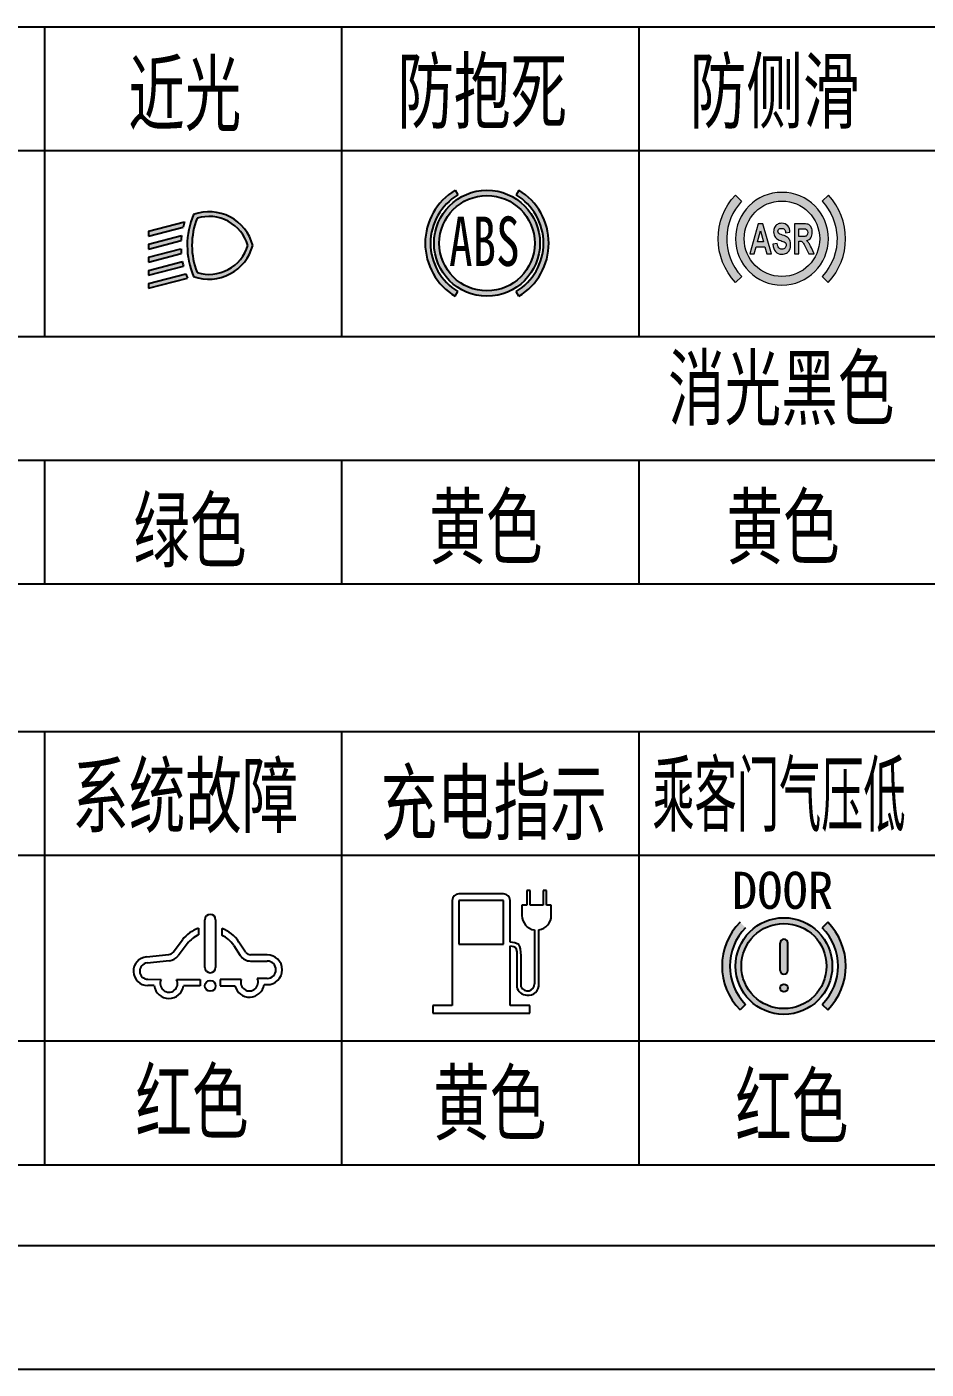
# Model space of a CAD drawing. Extents: x -188 to 653, y 38 to 632.
# Drawn here: x 188.2 to 260.8, y 38.5 to 146.9 of the extents above; entities that cross this region are included whole.
import ezdxf

# ---------------------------------------------------------------- set-up
doc = ezdxf.new("R2010")
doc.units = 0
doc.header["$LTSCALE"] = 5
for name, color, linetype in [('1轮廓实线层', 7, 'CONTINUOUS'), ('2细线层', 3, 'CONTINUOUS'), ('5剖面线层', 2, 'CONTINUOUS')]:
    doc.layers.add(name, color=color, linetype=linetype)
doc.layers.add('F3', color=2, linetype='CONTINUOUS', lineweight=5)
doc.styles.add('10', font='SIMHEI.TTF', dxfattribs={"width": 1.4})
doc.styles.add('STYLE1', font='SIMHEI.TTF', dxfattribs={"width": 0.67})
doc.styles.add('STYLE2', font='', dxfattribs={"width": 0.67, "height": 5})
doc.styles.get('STYLE2').set_extended_font_data('FangSong')

msp = doc.modelspace()

# ---------------------------------------------------------------- hatches: boundary and pattern name
at = {"layer": '1轮廓实线层', "ltscale": 10}
h = msp.add_hatch(color=1, dxfattribs=at)
h.paths.add_polyline_path([(249.315, 74.449), (249.315, 74.918, 0.4141168), (245.41, 71.011), (245.879, 71.011, -0.4141168)])
h.paths.add_polyline_path([(246.223, 74.105), (245.781, 74.547, 0.1989124), (244.317, 71.011), (244.942, 71.011, -0.1989124)])
h.paths.add_polyline_path([(252.754, 71.011), (253.223, 71.011, 0.4143103), (249.315, 74.918), (249.315, 74.449, -0.4143103)])
h.paths.add_polyline_path([(253.692, 71.011), (254.317, 71.011, 0.1989124), (252.852, 74.547), (252.41, 74.105, -0.1989124)])
h.paths.add_polyline_path([(252.41, 67.918), (252.852, 67.476, 0.1989124), (254.317, 71.011), (253.692, 71.011, -0.1989124)])
h.paths.add_polyline_path([(249.318, 67.574), (249.318, 67.105, 0.4141168), (253.223, 71.011), (252.754, 71.011, -0.4141168)])
h.paths.add_polyline_path([(249.629, 72.86, 0.4148826), (249.316, 73.172), (249.317, 71.011), (249.629, 71.011)], flags=17)
h.paths.add_polyline_path([(249.316, 73.172, 0.4135448), (249.004, 72.86), (249.004, 71.011), (249.317, 71.011)])
h.paths.add_polyline_path([(249.317, 71.011), (249.004, 71.011), (249.004, 70.658, 0.4144199), (249.317, 70.345)], flags=17)
h.paths.add_polyline_path([(249.629, 71.011), (249.317, 71.011), (249.317, 70.345, 0.4140073), (249.629, 70.658)])
h.paths.add_polyline_path([(249.317, 69.554, 0.4146647), (249.004, 69.242, 0.4148582), (249.317, 68.929)], flags=17)
h.paths.add_polyline_path([(249.317, 68.929, 0.4135692), (249.629, 69.242, 0.4137626), (249.317, 69.554)])
h.paths.add_polyline_path([(249.318, 67.105), (249.318, 67.574, -0.4143103), (245.879, 71.011), (245.41, 71.011, 0.4143103)])
h.paths.add_polyline_path([(245.781, 67.476), (246.223, 67.918, -0.1989124), (244.942, 71.011), (244.317, 71.011, 0.1989124)])
at = {"layer": '2细线层', "ltscale": 10}
h = msp.add_hatch(color=3, dxfattribs=at)
h.paths.add_polyline_path([(201.626, 131.719), (201.626, 130.45, -0.0419609), (201.913, 131.412, -0.4168391), (206.01, 129.22), (206.407, 129.22, 0.441007)])
h.paths.add_polyline_path([(201.116, 129.22), (201.498, 129.22, -0.0516979), (201.626, 130.45), (201.626, 131.719, 0.1009999)])
h.paths.add_polyline_path([(201.626, 126.721), (201.626, 127.99, -0.0516979), (201.498, 129.22), (201.116, 129.22, 0.1009999)])
h.paths.add_polyline_path([(201.916, 127.022, -0.0422159), (201.626, 127.99), (201.626, 126.721, 0.0002518), (201.628, 126.715, 0.4409989), (206.408, 129.217, 0.0001767), (206.407, 129.22), (206.011, 129.22, -0.4170967)])
h.paths.add_polyline_path([(197.993, 130.368), (197.993, 129.973), (200.779, 130.7, -0.0163276), (200.892, 131.124)])
h.paths.add_polyline_path([(197.993, 129.314), (197.993, 129.22), (199.147, 129.22), (200.62, 129.604, -0.0151152), (200.658, 130.009)])
h.paths.add_polyline_path([(197.993, 128.26), (197.993, 127.864), (200.637, 128.554, -0.0144717), (200.611, 128.943)])
h.paths.add_polyline_path([(197.993, 129.22), (197.993, 128.919), (199.147, 129.22)])
h.paths.add_polyline_path([(197.993, 127.206), (197.993, 126.81), (200.81, 127.545, -0.0142206), (200.727, 127.919)])
h.paths.add_polyline_path([(197.993, 126.151), (197.993, 125.756), (201.134, 126.576, -0.0143041), (200.994, 126.935)])
at = {"layer": '5剖面线层', "ltscale": 10}
h = msp.add_hatch(color=2, dxfattribs=at)
h.paths.add_polyline_path([(225.33, 133.248), (225.33, 133.675, 0.4142136), (221.051, 129.396), (221.479, 129.396, -0.4142136)])
h.paths.add_polyline_path([(220.339, 129.396), (220.766, 129.396, -0.2633274), (222.98, 133.309), (222.76, 133.675, 0.2633274)])
h.paths.add_polyline_path([(225.33, 133.675), (225.33, 133.248, -0.4142136), (229.182, 129.396), (229.609, 129.396, 0.4142136)])
h.paths.add_polyline_path([(229.894, 129.396), (230.322, 129.396, 0.2633274), (227.9, 133.675), (227.68, 133.309, -0.2633274)])
h.paths.add_polyline_path([(230.322, 129.396), (229.894, 129.396, -0.2633274), (227.68, 125.483), (227.9, 125.117, 0.2633274)])
h.paths.add_polyline_path([(229.609, 129.396), (229.182, 129.396, -0.4142136), (225.33, 125.544), (225.33, 125.117, 0.4142136)])
h.paths.add_polyline_path([(221.479, 129.396), (221.051, 129.396, 0.4142136), (225.33, 125.117), (225.33, 125.544, -0.4142136)])
h.paths.add_polyline_path([(220.766, 129.396), (220.339, 129.396, 0.2633274), (222.76, 125.117), (222.98, 125.483, -0.2633274)])
at = {"layer": 'F3'}
h = msp.add_hatch(color=256, dxfattribs=at)
edge = h.paths.add_edge_path(flags=0)
edge.add_spline(control_points=[(250.515, 129.936), (250.515, 129.936), (250.785, 129.936), (250.785, 129.936), (250.785, 129.936), (250.955, 129.936), (251.065, 129.946), (251.105, 129.966), (251.105, 129.966), (251.145, 129.986), (251.175, 130.026), (251.205, 130.076), (251.205, 130.076), (251.225, 130.116), (251.235, 130.176), (251.235, 130.256), (251.235, 130.256), (251.235, 130.336), (251.225, 130.396), (251.195, 130.446), (251.195, 130.446), (251.165, 130.496), (251.115, 130.536), (251.055, 130.546), (251.055, 130.546), (251.025, 130.546), (250.945, 130.556), (250.795, 130.556), (250.795, 130.556), (250.795, 130.556), (250.515, 130.556), (250.515, 130.556), (250.515, 130.556), (250.515, 130.556), (250.515, 129.936), (250.515, 129.936)], knot_values=[0, 0, 0, 0, 0.1111111, 0.1111111, 0.1111111, 0.1111111, 0.2222222, 0.2222222, 0.2222222, 0.2222222, 0.3333333, 0.3333333, 0.3333333, 0.3333333, 0.4444444, 0.4444444, 0.4444444, 0.4444444, 0.5555556, 0.5555556, 0.5555556, 0.5555556, 0.6666667, 0.6666667, 0.6666667, 0.6666667, 0.7777778, 0.7777778, 0.7777778, 0.7777778, 0.8888889, 0.8888889, 0.8888889, 0.8888889, 1, 1, 1, 1], degree=3, periodic=0)
edge = h.paths.add_edge_path(flags=0)
edge.add_spline(control_points=[(250.165, 128.546), (250.165, 128.546), (250.165, 130.966), (250.165, 130.966), (250.165, 130.966), (250.165, 130.966), (250.915, 130.966), (250.915, 130.966), (250.915, 130.966), (251.105, 130.966), (251.235, 130.936), (251.325, 130.896), (251.325, 130.896), (251.405, 130.856), (251.475, 130.776), (251.525, 130.666), (251.525, 130.666), (251.585, 130.556), (251.605, 130.426), (251.605, 130.286), (251.605, 130.286), (251.605, 130.106), (251.565, 129.956), (251.495, 129.836), (251.495, 129.836), (251.415, 129.716), (251.295, 129.646), (251.145, 129.616), (251.145, 129.616), (251.215, 129.546), (251.285, 129.486), (251.335, 129.406), (251.335, 129.406), (251.385, 129.336), (251.445, 129.206), (251.535, 129.016), (251.535, 129.016), (251.535, 129.016), (251.755, 128.546), (251.755, 128.546), (251.755, 128.546), (251.755, 128.546), (251.325, 128.546), (251.325, 128.546), (251.325, 128.546), (251.325, 128.546), (251.065, 129.066), (251.065, 129.066), (251.065, 129.066), (250.975, 129.256), (250.915, 129.376), (250.875, 129.426), (250.875, 129.426), (250.845, 129.476), (250.805, 129.506), (250.775, 129.526), (250.775, 129.526), (250.735, 129.546), (250.675, 129.556), (250.595, 129.556), (250.595, 129.556), (250.595, 129.556), (250.515, 129.556), (250.515, 129.556), (250.515, 129.556), (250.515, 129.556), (250.515, 128.546), (250.515, 128.546), (250.515, 128.546), (250.515, 128.546), (250.165, 128.546), (250.165, 128.546)], knot_values=[0, 0, 0, 0, 0.0555556, 0.0555556, 0.0555556, 0.0555556, 0.1111111, 0.1111111, 0.1111111, 0.1111111, 0.1666667, 0.1666667, 0.1666667, 0.1666667, 0.2222222, 0.2222222, 0.2222222, 0.2222222, 0.2777778, 0.2777778, 0.2777778, 0.2777778, 0.3333333, 0.3333333, 0.3333333, 0.3333333, 0.3888889, 0.3888889, 0.3888889, 0.3888889, 0.4444444, 0.4444444, 0.4444444, 0.4444444, 0.5, 0.5, 0.5, 0.5, 0.5555556, 0.5555556, 0.5555556, 0.5555556, 0.6111111, 0.6111111, 0.6111111, 0.6111111, 0.6666667, 0.6666667, 0.6666667, 0.6666667, 0.7222222, 0.7222222, 0.7222222, 0.7222222, 0.7777778, 0.7777778, 0.7777778, 0.7777778, 0.8333333, 0.8333333, 0.8333333, 0.8333333, 0.8888889, 0.8888889, 0.8888889, 0.8888889, 0.9444444, 0.9444444, 0.9444444, 0.9444444, 1, 1, 1, 1], degree=3, periodic=0)
edge = h.paths.add_edge_path(flags=0)
edge.add_spline(control_points=[(248.425, 129.326), (248.425, 129.326), (248.765, 129.376), (248.765, 129.376), (248.765, 129.376), (248.795, 129.216), (248.835, 129.106), (248.895, 129.026), (248.895, 129.026), (248.965, 128.956), (249.045, 128.916), (249.155, 128.916), (249.155, 128.916), (249.265, 128.916), (249.355, 128.946), (249.415, 129.016), (249.415, 129.016), (249.475, 129.076), (249.505, 129.156), (249.505, 129.246), (249.505, 129.246), (249.505, 129.306), (249.485, 129.356), (249.465, 129.396), (249.465, 129.396), (249.445, 129.436), (249.395, 129.466), (249.335, 129.496), (249.335, 129.496), (249.295, 129.516), (249.205, 129.556), (249.055, 129.606), (249.055, 129.606), (248.865, 129.666), (248.725, 129.746), (248.645, 129.846), (248.645, 129.846), (248.545, 129.976), (248.485, 130.136), (248.485, 130.326), (248.485, 130.326), (248.485, 130.456), (248.515, 130.566), (248.565, 130.676), (248.565, 130.676), (248.615, 130.776), (248.685, 130.866), (248.785, 130.916), (248.785, 130.916), (248.875, 130.976), (248.995, 131.006), (249.135, 131.006), (249.135, 131.006), (249.355, 131.006), (249.515, 130.936), (249.635, 130.806), (249.635, 130.806), (249.745, 130.666), (249.805, 130.496), (249.805, 130.276), (249.805, 130.276), (249.805, 130.276), (249.455, 130.246), (249.455, 130.246), (249.455, 130.246), (249.435, 130.376), (249.405, 130.466), (249.355, 130.516), (249.355, 130.516), (249.305, 130.576), (249.225, 130.596), (249.125, 130.596), (249.125, 130.596), (249.025, 130.596), (248.945, 130.566), (248.885, 130.516), (248.885, 130.516), (248.845, 130.476), (248.825, 130.426), (248.825, 130.366), (248.825, 130.366), (248.825, 130.306), (248.845, 130.256), (248.885, 130.216), (248.885, 130.216), (248.925, 130.166), (249.035, 130.106), (249.205, 130.056), (249.205, 130.056), (249.385, 129.996), (249.515, 129.936), (249.595, 129.876), (249.595, 129.876), (249.675, 129.816), (249.745, 129.736), (249.785, 129.636), (249.785, 129.636), (249.835, 129.526), (249.855, 129.406), (249.855, 129.246), (249.855, 129.246), (249.855, 129.106), (249.835, 128.976), (249.775, 128.856), (249.775, 128.856), (249.715, 128.736), (249.635, 128.646), (249.535, 128.586), (249.535, 128.586), (249.435, 128.536), (249.305, 128.506), (249.155, 128.506), (249.155, 128.506), (248.925, 128.506), (248.755, 128.576), (248.635, 128.716), (248.635, 128.716), (248.515, 128.856), (248.445, 129.056), (248.425, 129.326)], knot_values=[0, 0, 0, 0, 0.0333333, 0.0333333, 0.0333333, 0.0333333, 0.0666667, 0.0666667, 0.0666667, 0.0666667, 0.1, 0.1, 0.1, 0.1, 0.1333333, 0.1333333, 0.1333333, 0.1333333, 0.1666667, 0.1666667, 0.1666667, 0.1666667, 0.2, 0.2, 0.2, 0.2, 0.2333333, 0.2333333, 0.2333333, 0.2333333, 0.2666667, 0.2666667, 0.2666667, 0.2666667, 0.3, 0.3, 0.3, 0.3, 0.3333333, 0.3333333, 0.3333333, 0.3333333, 0.3666667, 0.3666667, 0.3666667, 0.3666667, 0.4, 0.4, 0.4, 0.4, 0.4333333, 0.4333333, 0.4333333, 0.4333333, 0.4666667, 0.4666667, 0.4666667, 0.4666667, 0.5, 0.5, 0.5, 0.5, 0.5333333, 0.5333333, 0.5333333, 0.5333333, 0.5666667, 0.5666667, 0.5666667, 0.5666667, 0.6, 0.6, 0.6, 0.6, 0.6333333, 0.6333333, 0.6333333, 0.6333333, 0.6666667, 0.6666667, 0.6666667, 0.6666667, 0.7, 0.7, 0.7, 0.7, 0.7333333, 0.7333333, 0.7333333, 0.7333333, 0.7666667, 0.7666667, 0.7666667, 0.7666667, 0.8, 0.8, 0.8, 0.8, 0.8333333, 0.8333333, 0.8333333, 0.8333333, 0.8666667, 0.8666667, 0.8666667, 0.8666667, 0.9, 0.9, 0.9, 0.9, 0.9333333, 0.9333333, 0.9333333, 0.9333333, 0.9666667, 0.9666667, 0.9666667, 0.9666667, 1, 1, 1, 1], degree=3, periodic=0)
edge = h.paths.add_edge_path(flags=0)
edge.add_spline(control_points=[(247.665, 129.506), (247.665, 129.506), (247.425, 130.396), (247.425, 130.396), (247.425, 130.396), (247.425, 130.396), (247.185, 129.506), (247.185, 129.506), (247.185, 129.506), (247.185, 129.506), (247.665, 129.506), (247.665, 129.506)], knot_values=[0, 0, 0, 0, 0.3333333, 0.3333333, 0.3333333, 0.3333333, 0.6666667, 0.6666667, 0.6666667, 0.6666667, 1, 1, 1, 1], degree=3, periodic=0)
edge = h.paths.add_edge_path(flags=0)
edge.add_spline(control_points=[(248.325, 128.546), (248.325, 128.546), (247.935, 128.546), (247.935, 128.546), (247.935, 128.546), (247.935, 128.546), (247.785, 129.096), (247.785, 129.096), (247.785, 129.096), (247.785, 129.096), (247.075, 129.096), (247.075, 129.096), (247.075, 129.096), (247.075, 129.096), (246.925, 128.546), (246.925, 128.546), (246.925, 128.546), (246.925, 128.546), (246.555, 128.546), (246.555, 128.546), (246.555, 128.546), (246.555, 128.546), (247.235, 130.966), (247.235, 130.966), (247.235, 130.966), (247.235, 130.966), (247.615, 130.966), (247.615, 130.966), (247.615, 130.966), (247.615, 130.966), (248.325, 128.546), (248.325, 128.546)], knot_values=[0, 0, 0, 0, 0.125, 0.125, 0.125, 0.125, 0.25, 0.25, 0.25, 0.25, 0.375, 0.375, 0.375, 0.375, 0.5, 0.5, 0.5, 0.5, 0.625, 0.625, 0.625, 0.625, 0.75, 0.75, 0.75, 0.75, 0.875, 0.875, 0.875, 0.875, 1, 1, 1, 1], degree=3, periodic=0)
edge = h.paths.add_edge_path(flags=16)
edge.add_spline(control_points=[(246.105, 129.756), (246.105, 128.066), (247.465, 126.706), (249.155, 126.706), (249.155, 126.706), (250.835, 126.706), (252.205, 128.066), (252.205, 129.756), (252.205, 129.756), (252.205, 131.436), (250.835, 132.806), (249.155, 132.806), (249.155, 132.806), (247.465, 132.806), (246.105, 131.436), (246.105, 129.756)], knot_values=[0, 0, 0, 0, 0.25, 0.25, 0.25, 0.25, 0.5, 0.5, 0.5, 0.5, 0.75, 0.75, 0.75, 0.75, 1, 1, 1, 1], degree=3, periodic=0)
edge = h.paths.add_edge_path()
edge.add_spline(control_points=[(245.405, 129.756), (245.405, 131.826), (247.075, 133.506), (249.155, 133.506), (249.155, 133.506), (251.225, 133.506), (252.905, 131.826), (252.905, 129.756), (252.905, 129.756), (252.905, 127.686), (251.225, 126.006), (249.155, 126.006), (249.155, 126.006), (247.075, 126.006), (245.405, 127.686), (245.405, 129.756)], knot_values=[0, 0, 0, 0, 0.25, 0.25, 0.25, 0.25, 0.5, 0.5, 0.5, 0.5, 0.75, 0.75, 0.75, 0.75, 1, 1, 1, 1], degree=3, periodic=0)
edge = h.paths.add_edge_path()
edge.add_spline(control_points=[(252.405, 132.786), (252.405, 132.786), (252.905, 133.286), (252.905, 133.286), (252.905, 133.286), (254.775, 131.336), (254.745, 128.156), (252.885, 126.216), (252.885, 126.216), (252.885, 126.216), (252.395, 126.716), (252.395, 126.716), (252.395, 126.716), (254.135, 128.546), (253.875, 131.226), (252.405, 132.786)], knot_values=[0, 0, 0, 0, 0.25, 0.25, 0.25, 0.25, 0.5, 0.5, 0.5, 0.5, 0.75, 0.75, 0.75, 0.75, 1, 1, 1, 1], degree=3, periodic=0)
edge = h.paths.add_edge_path()
edge.add_spline(control_points=[(245.895, 132.786), (245.895, 132.786), (245.395, 133.286), (245.395, 133.286), (245.395, 133.286), (243.525, 131.336), (243.555, 128.156), (245.415, 126.226), (245.415, 126.226), (245.415, 126.226), (245.905, 126.716), (245.905, 126.716), (245.905, 126.716), (244.165, 128.546), (244.425, 131.226), (245.895, 132.786)], knot_values=[0, 0, 0, 0, 0.25, 0.25, 0.25, 0.25, 0.5, 0.5, 0.5, 0.5, 0.75, 0.75, 0.75, 0.75, 1, 1, 1, 1], degree=3, periodic=0)

# ---------------------------------------------------------------- linework, layer by layer
at = {"layer": '1轮廓实线层', "ltscale": 10}
for p, q in [((-157.415, 146.873), (477.962, 146.873)), ((189.585, 146.873), (189.585, 121.873)), ((213.585, 146.873), (213.585, 121.873)), ((237.585, 146.873), (237.585, 121.873)), ((-157.415, 136.873), (478.011, 136.873)), ((-157.415, 121.873), (477.893, 121.873)), ((-139.609, 111.873), (477.997, 111.873)), ((189.585, 111.873), (189.585, 101.873)), ((213.585, 111.873), (213.585, 101.873)), ((237.585, 111.873), (237.585, 101.873)), ((-157.415, 101.873), (477.983, 101.873)), ((-157.415, 89.961), (453.938, 89.961)), ((189.585, 89.961), (189.585, 54.961)), ((213.585, 89.961), (213.585, 54.961)), ((237.585, 89.961), (237.585, 54.961)), ((-157.415, 79.961), (453.938, 79.961)), ((-157.415, 64.961), (453.817, 64.961)), ((-157.415, 54.961), (454.059, 54.961))]:
    msp.add_line(p, q, dxfattribs=at)
at = {"layer": '1轮廓实线层', "color": 2, "ltscale": 10}
for p, q in [((222.76, 133.675), (222.98, 133.309)), ((227.9, 133.675), (227.68, 133.309)), ((222.76, 125.117), (222.98, 125.483)), ((227.9, 125.117), (227.68, 125.483))]:
    msp.add_line(p, q, dxfattribs=at)
at = {"layer": '1轮廓实线层', "color": 3}
for p, q in [((197.993, 130.368), (200.892, 131.124)), ((197.993, 129.973), (200.779, 130.7)), ((197.993, 130.368), (197.993, 129.973)), ((197.993, 129.314), (200.658, 130.009)), ((197.993, 128.919), (200.62, 129.604)), ((197.993, 129.314), (197.993, 128.919)), ((197.993, 128.26), (200.611, 128.943)), ((197.993, 127.864), (200.637, 128.554)), ((197.993, 128.26), (197.993, 127.864)), ((197.993, 127.206), (200.73, 127.92)), ((197.993, 126.81), (200.812, 127.546)), ((197.993, 127.206), (197.993, 126.81)), ((197.993, 126.151), (200.994, 126.935)), ((197.993, 125.756), (201.134, 126.576)), ((197.993, 126.151), (197.993, 125.756))]:
    msp.add_line(p, q, dxfattribs=at)
at = {"layer": '1轮廓实线层', "color": 2}
for p, q in [((228.553, 77.106), (228.553, 75.942)), ((228.813, 77.106), (228.553, 77.106)), ((228.813, 75.942), (228.813, 77.106)), ((229.867, 77.106), (229.867, 75.942)), ((230.127, 77.106), (229.867, 77.106)), ((230.127, 75.942), (230.127, 77.106)), ((222.527, 76.312), (222.527, 67.83)), ((226.669, 76.834), (223.049, 76.834)), ((223.049, 76.312), (223.049, 72.781)), ((226.669, 76.312), (223.049, 76.312)), ((226.669, 72.781), (226.669, 76.312)), ((227.191, 72.941), (227.191, 76.312)), ((228.154, 75.942), (228.154, 75.098)), ((228.553, 75.942), (228.154, 75.942)), ((229.867, 75.942), (228.813, 75.942)), ((230.526, 75.942), (230.127, 75.942)), ((230.526, 75.098), (230.526, 75.942)), ((229.161, 73.925), (229.161, 69.579)), ((229.527, 69.579), (229.527, 73.926)), ((223.049, 72.781), (226.669, 72.781)), ((227.588, 72.897), (227.191, 72.941)), ((227.889, 72.752), (227.588, 72.897)), ((227.989, 72.599), (227.889, 72.752)), ((227.191, 72.637), (227.485, 72.602)), ((227.191, 67.83), (227.191, 72.637)), ((227.485, 72.602), (227.594, 72.544)), ((227.594, 72.544), (227.666, 72.448)), ((227.666, 72.448), (227.728, 72.168)), ((227.728, 72.168), (227.73, 71.826)), ((227.73, 71.826), (227.73, 69.329)), ((228.048, 72.406), (227.989, 72.599)), ((228.096, 71.826), (228.048, 72.406)), ((228.096, 69.329), (228.096, 71.826)), ((220.956, 67.83), (220.956, 67.204)), ((222.527, 67.83), (220.956, 67.83)), ((228.785, 67.83), (227.191, 67.83)), ((228.785, 67.204), (228.785, 67.83)), ((220.956, 67.204), (228.785, 67.204))]:
    msp.add_line(p, q, dxfattribs=at)
at = {"layer": '1轮廓实线层', "color": 1}
for p, q in [((202.037, 74.074), (202.037, 73.535)), ((202.54, 70.907), (202.54, 74.752)), ((203.41, 74.752), (203.41, 70.907)), ((203.913, 74.054), (203.913, 73.509)), ((252.852, 74.547), (252.41, 74.105)), ((199.972, 72.138), (200.72, 73.122)), ((201.121, 72.817), (200.372, 71.834)), ((204.871, 72.678), (205.395, 71.871)), ((205.817, 72.145), (205.293, 72.952)), ((249.004, 70.658), (249.004, 72.86)), ((249.629, 70.658), (249.629, 72.86)), ((197.82, 71.759), (199.622, 71.942)), ((207.582, 71.916), (206.239, 71.916)), ((199.673, 71.442), (197.871, 71.258)), ((206.239, 71.413), (207.582, 71.413)), ((198.439, 69.429), (197.921, 69.437)), ((197.928, 69.94), (199.007, 69.924)), ((200.261, 69.917), (202.163, 69.917)), ((202.163, 69.414), (200.822, 69.414)), ((202.163, 69.917), (202.163, 69.414)), ((205.471, 69.917), (203.787, 69.917)), ((203.787, 69.917), (203.787, 69.414)), ((203.787, 69.414), (204.97, 69.414)), ((207.582, 70.013), (206.77, 70.013)), ((207.329, 69.509), (207.582, 69.509)), ((246.223, 67.918), (245.781, 67.476)), ((252.41, 67.918), (252.852, 67.476))]:
    msp.add_line(p, q, dxfattribs=at)
at = {"layer": '1轮廓实线层', "ltscale": 5}
msp.add_line((-163.148, 48.453), (642.852, 48.453), dxfattribs=at)
at = {"layer": '1轮廓实线层', "color": 2, "ltscale": 10}
for radius in [4.279, 3.852]:
    msp.add_circle((225.33, 129.396), radius, dxfattribs=at)
at = {"layer": '1轮廓实线层', "color": 1, "linetype": 'ByBlock'}
msp.add_circle((249.317, 71.011), 3.906, dxfattribs=at)
at = {"layer": '1轮廓实线层', "color": 1}
for centre, radius in [((249.317, 71.011), 3.438), ((202.975, 69.411), 0.435), ((249.317, 69.242), 0.312)]:
    msp.add_circle(centre, radius, dxfattribs=at)
at = {"layer": '1轮廓实线层', "color": 2, "ltscale": 10}
for radius, start, end in [(4.992, 120.98942, 239.01058), (4.992, 300.98942, 59.01058), (4.564, 120.98942, 239.01058), (4.564, 300.98942, 59.01058)]:
    msp.add_arc((225.33, 129.396), radius, start, end, dxfattribs=at)
at = {"layer": '1轮廓实线层', "color": 3}
for centre, radius, start, end in [((207.493, 129.22), 6.378, 156.93076, 203.12696), ((207.493, 129.22), 5.995, 158.55115, 201.50718), ((202.875, 128.286), 3.653, 14.7693, 110.00106), ((202.875, 128.286), 3.271, 16.54341, 107.10218), ((207.337, 129.185), 6.73, 163.25576, 166.99742), ((207.337, 129.185), 6.73, 172.97061, 176.43449), ((202.875, 130.149), 3.653, 250.041, 345.2307), ((202.875, 130.149), 3.271, 252.93878, 343.45659), ((207.337, 129.185), 6.73, 182.06505, 185.38149), ((207.337, 129.185), 6.73, 190.8457, 194.10459), ((207.337, 129.185), 6.73, 199.53758, 202.81562)]:
    msp.add_arc(centre, radius, start, end, dxfattribs=at)
at = {"layer": '1轮廓实线层', "color": 2}
for centre, radius, start, end in [((223.049, 76.312), 0.522, 90, 180), ((226.669, 76.312), 0.522, 0, 90), ((229.34, 75.098), 1.186, 180, 261.30285), ((229.34, 75.098), 1.186, 279.06253, 360), ((228.605, 69.553), 0.556, 203.68083, 2.68315), ((228.671, 69.504), 0.859, 261.70507, 4.99995), ((228.605, 69.556), 0.903, 194.49249, 266.34128)]:
    msp.add_arc(centre, radius, start, end, dxfattribs=at)
at = {"layer": '1轮廓实线层', "color": 1}
for centre, radius, start, end in [((202.975, 74.752), 0.435, 0, 180), ((202.947, 71.429), 2.798, 108.97313, 142.74431), ((202.947, 71.429), 2.798, 33.00495, 69.79027), ((249.317, 71.011), 5, 135, 225), ((249.317, 71.011), 4.375, 135, 225), ((249.317, 71.011), 4.375, 315, 45), ((249.317, 71.011), 5, 315, 45), ((202.947, 71.429), 2.294, 113.35574, 142.74431), ((202.947, 71.429), 2.294, 33.00495, 65.08764), ((249.317, 72.86), 0.312, 0, 180), ((197.938, 70.601), 1.164, 95.81129, 269.13145), ((199.571, 72.443), 0.503, 275.81129, 322.74431), ((199.571, 72.443), 1.006, 275.81129, 322.74431), ((206.239, 72.42), 1.006, 213.00495, 270), ((206.239, 72.42), 0.503, 213.00495, 270), ((207.582, 70.713), 1.203, 270, 90), ((197.938, 70.601), 0.661, 95.81129, 269.13145), ((202.975, 70.907), 0.435, 180, 0), ((207.582, 70.713), 0.7, 270, 90), ((249.317, 70.658), 0.312, 180, 0), ((199.632, 69.605), 1.205, 188.37011, 350.89895), ((199.632, 69.605), 0.702, 152.95962, 26.43198), ((206.14, 69.704), 1.205, 193.91385, 350.70593), ((206.14, 69.704), 0.702, 162.30943, 26.06727)]:
    msp.add_arc(centre, radius, start, end, dxfattribs=at)
at = {"layer": '2细线层', "ltscale": 5}
msp.add_line((-188.148, 38.453), (652.852, 38.453), dxfattribs=at)
at = {"layer": 'F3'}
for points, knots in [([(245.405, 129.756), (245.405, 131.826), (247.075, 133.506), (249.155, 133.506), (249.155, 133.506), (251.225, 133.506), (252.905, 131.826), (252.905, 129.756), (252.905, 129.756), (252.905, 127.686), (251.225, 126.006), (249.155, 126.006), (249.155, 126.006), (247.075, 126.006), (245.405, 127.686), (245.405, 129.756)], [0, 0, 0, 0, 0.25, 0.25, 0.25, 0.25, 0.5, 0.5, 0.5, 0.5, 0.75, 0.75, 0.75, 0.75, 1, 1, 1, 1]), ([(245.895, 132.786), (245.895, 132.786), (245.395, 133.286), (245.395, 133.286), (245.395, 133.286), (243.525, 131.336), (243.555, 128.156), (245.415, 126.226), (245.415, 126.226), (245.415, 126.226), (245.905, 126.716), (245.905, 126.716), (245.905, 126.716), (244.165, 128.546), (244.425, 131.226), (245.895, 132.786)], [0, 0, 0, 0, 0.25, 0.25, 0.25, 0.25, 0.5, 0.5, 0.5, 0.5, 0.75, 0.75, 0.75, 0.75, 1, 1, 1, 1]), ([(246.105, 129.756), (246.105, 128.066), (247.465, 126.706), (249.155, 126.706), (249.155, 126.706), (250.835, 126.706), (252.205, 128.066), (252.205, 129.756), (252.205, 129.756), (252.205, 131.436), (250.835, 132.806), (249.155, 132.806), (249.155, 132.806), (247.465, 132.806), (246.105, 131.436), (246.105, 129.756)], [0, 0, 0, 0, 0.25, 0.25, 0.25, 0.25, 0.5, 0.5, 0.5, 0.5, 0.75, 0.75, 0.75, 0.75, 1, 1, 1, 1]), ([(252.405, 132.786), (252.405, 132.786), (252.905, 133.286), (252.905, 133.286), (252.905, 133.286), (254.775, 131.336), (254.745, 128.156), (252.885, 126.216), (252.885, 126.216), (252.885, 126.216), (252.395, 126.716), (252.395, 126.716), (252.395, 126.716), (254.135, 128.546), (253.875, 131.226), (252.405, 132.786)], [0, 0, 0, 0, 0.25, 0.25, 0.25, 0.25, 0.5, 0.5, 0.5, 0.5, 0.75, 0.75, 0.75, 0.75, 1, 1, 1, 1]), ([(248.325, 128.546), (248.325, 128.546), (247.935, 128.546), (247.935, 128.546), (247.935, 128.546), (247.935, 128.546), (247.785, 129.096), (247.785, 129.096), (247.785, 129.096), (247.785, 129.096), (247.075, 129.096), (247.075, 129.096), (247.075, 129.096), (247.075, 129.096), (246.925, 128.546), (246.925, 128.546), (246.925, 128.546), (246.925, 128.546), (246.555, 128.546), (246.555, 128.546), (246.555, 128.546), (246.555, 128.546), (247.235, 130.966), (247.235, 130.966), (247.235, 130.966), (247.235, 130.966), (247.615, 130.966), (247.615, 130.966), (247.615, 130.966), (247.615, 130.966), (248.325, 128.546), (248.325, 128.546)], [0, 0, 0, 0, 0.125, 0.125, 0.125, 0.125, 0.25, 0.25, 0.25, 0.25, 0.375, 0.375, 0.375, 0.375, 0.5, 0.5, 0.5, 0.5, 0.625, 0.625, 0.625, 0.625, 0.75, 0.75, 0.75, 0.75, 0.875, 0.875, 0.875, 0.875, 1, 1, 1, 1]), ([(247.665, 129.506), (247.665, 129.506), (247.425, 130.396), (247.425, 130.396), (247.425, 130.396), (247.425, 130.396), (247.185, 129.506), (247.185, 129.506), (247.185, 129.506), (247.185, 129.506), (247.665, 129.506), (247.665, 129.506)], [0, 0, 0, 0, 0.3333333, 0.3333333, 0.3333333, 0.3333333, 0.6666667, 0.6666667, 0.6666667, 0.6666667, 1, 1, 1, 1]), ([(248.425, 129.326), (248.425, 129.326), (248.765, 129.376), (248.765, 129.376), (248.765, 129.376), (248.795, 129.216), (248.835, 129.106), (248.895, 129.026), (248.895, 129.026), (248.965, 128.956), (249.045, 128.916), (249.155, 128.916), (249.155, 128.916), (249.265, 128.916), (249.355, 128.946), (249.415, 129.016), (249.415, 129.016), (249.475, 129.076), (249.505, 129.156), (249.505, 129.246), (249.505, 129.246), (249.505, 129.306), (249.485, 129.356), (249.465, 129.396), (249.465, 129.396), (249.445, 129.436), (249.395, 129.466), (249.335, 129.496), (249.335, 129.496), (249.295, 129.516), (249.205, 129.556), (249.055, 129.606), (249.055, 129.606), (248.865, 129.666), (248.725, 129.746), (248.645, 129.846), (248.645, 129.846), (248.545, 129.976), (248.485, 130.136), (248.485, 130.326), (248.485, 130.326), (248.485, 130.456), (248.515, 130.566), (248.565, 130.676), (248.565, 130.676), (248.615, 130.776), (248.685, 130.866), (248.785, 130.916), (248.785, 130.916), (248.875, 130.976), (248.995, 131.006), (249.135, 131.006), (249.135, 131.006), (249.355, 131.006), (249.515, 130.936), (249.635, 130.806), (249.635, 130.806), (249.745, 130.666), (249.805, 130.496), (249.805, 130.276), (249.805, 130.276), (249.805, 130.276), (249.455, 130.246), (249.455, 130.246), (249.455, 130.246), (249.435, 130.376), (249.405, 130.466), (249.355, 130.516), (249.355, 130.516), (249.305, 130.576), (249.225, 130.596), (249.125, 130.596), (249.125, 130.596), (249.025, 130.596), (248.945, 130.566), (248.885, 130.516), (248.885, 130.516), (248.845, 130.476), (248.825, 130.426), (248.825, 130.366), (248.825, 130.366), (248.825, 130.306), (248.845, 130.256), (248.885, 130.216), (248.885, 130.216), (248.925, 130.166), (249.035, 130.106), (249.205, 130.056), (249.205, 130.056), (249.385, 129.996), (249.515, 129.936), (249.595, 129.876), (249.595, 129.876), (249.675, 129.816), (249.745, 129.736), (249.785, 129.636), (249.785, 129.636), (249.835, 129.526), (249.855, 129.406), (249.855, 129.246), (249.855, 129.246), (249.855, 129.106), (249.835, 128.976), (249.775, 128.856), (249.775, 128.856), (249.715, 128.736), (249.635, 128.646), (249.535, 128.586), (249.535, 128.586), (249.435, 128.536), (249.305, 128.506), (249.155, 128.506), (249.155, 128.506), (248.925, 128.506), (248.755, 128.576), (248.635, 128.716), (248.635, 128.716), (248.515, 128.856), (248.445, 129.056), (248.425, 129.326)], [0, 0, 0, 0, 0.0333333, 0.0333333, 0.0333333, 0.0333333, 0.0666667, 0.0666667, 0.0666667, 0.0666667, 0.1, 0.1, 0.1, 0.1, 0.1333333, 0.1333333, 0.1333333, 0.1333333, 0.1666667, 0.1666667, 0.1666667, 0.1666667, 0.2, 0.2, 0.2, 0.2, 0.2333333, 0.2333333, 0.2333333, 0.2333333, 0.2666667, 0.2666667, 0.2666667, 0.2666667, 0.3, 0.3, 0.3, 0.3, 0.3333333, 0.3333333, 0.3333333, 0.3333333, 0.3666667, 0.3666667, 0.3666667, 0.3666667, 0.4, 0.4, 0.4, 0.4, 0.4333333, 0.4333333, 0.4333333, 0.4333333, 0.4666667, 0.4666667, 0.4666667, 0.4666667, 0.5, 0.5, 0.5, 0.5, 0.5333333, 0.5333333, 0.5333333, 0.5333333, 0.5666667, 0.5666667, 0.5666667, 0.5666667, 0.6, 0.6, 0.6, 0.6, 0.6333333, 0.6333333, 0.6333333, 0.6333333, 0.6666667, 0.6666667, 0.6666667, 0.6666667, 0.7, 0.7, 0.7, 0.7, 0.7333333, 0.7333333, 0.7333333, 0.7333333, 0.7666667, 0.7666667, 0.7666667, 0.7666667, 0.8, 0.8, 0.8, 0.8, 0.8333333, 0.8333333, 0.8333333, 0.8333333, 0.8666667, 0.8666667, 0.8666667, 0.8666667, 0.9, 0.9, 0.9, 0.9, 0.9333333, 0.9333333, 0.9333333, 0.9333333, 0.9666667, 0.9666667, 0.9666667, 0.9666667, 1, 1, 1, 1]), ([(250.165, 128.546), (250.165, 128.546), (250.165, 130.966), (250.165, 130.966), (250.165, 130.966), (250.165, 130.966), (250.915, 130.966), (250.915, 130.966), (250.915, 130.966), (251.105, 130.966), (251.235, 130.936), (251.325, 130.896), (251.325, 130.896), (251.405, 130.856), (251.475, 130.776), (251.525, 130.666), (251.525, 130.666), (251.585, 130.556), (251.605, 130.426), (251.605, 130.286), (251.605, 130.286), (251.605, 130.106), (251.565, 129.956), (251.495, 129.836), (251.495, 129.836), (251.415, 129.716), (251.295, 129.646), (251.145, 129.616), (251.145, 129.616), (251.215, 129.546), (251.285, 129.486), (251.335, 129.406), (251.335, 129.406), (251.385, 129.336), (251.445, 129.206), (251.535, 129.016), (251.535, 129.016), (251.535, 129.016), (251.755, 128.546), (251.755, 128.546), (251.755, 128.546), (251.755, 128.546), (251.325, 128.546), (251.325, 128.546), (251.325, 128.546), (251.325, 128.546), (251.065, 129.066), (251.065, 129.066), (251.065, 129.066), (250.975, 129.256), (250.915, 129.376), (250.875, 129.426), (250.875, 129.426), (250.845, 129.476), (250.805, 129.506), (250.775, 129.526), (250.775, 129.526), (250.735, 129.546), (250.675, 129.556), (250.595, 129.556), (250.595, 129.556), (250.595, 129.556), (250.515, 129.556), (250.515, 129.556), (250.515, 129.556), (250.515, 129.556), (250.515, 128.546), (250.515, 128.546), (250.515, 128.546), (250.515, 128.546), (250.165, 128.546), (250.165, 128.546)], [0, 0, 0, 0, 0.0555556, 0.0555556, 0.0555556, 0.0555556, 0.1111111, 0.1111111, 0.1111111, 0.1111111, 0.1666667, 0.1666667, 0.1666667, 0.1666667, 0.2222222, 0.2222222, 0.2222222, 0.2222222, 0.2777778, 0.2777778, 0.2777778, 0.2777778, 0.3333333, 0.3333333, 0.3333333, 0.3333333, 0.3888889, 0.3888889, 0.3888889, 0.3888889, 0.4444444, 0.4444444, 0.4444444, 0.4444444, 0.5, 0.5, 0.5, 0.5, 0.5555556, 0.5555556, 0.5555556, 0.5555556, 0.6111111, 0.6111111, 0.6111111, 0.6111111, 0.6666667, 0.6666667, 0.6666667, 0.6666667, 0.7222222, 0.7222222, 0.7222222, 0.7222222, 0.7777778, 0.7777778, 0.7777778, 0.7777778, 0.8333333, 0.8333333, 0.8333333, 0.8333333, 0.8888889, 0.8888889, 0.8888889, 0.8888889, 0.9444444, 0.9444444, 0.9444444, 0.9444445, 1, 1, 1, 1]), ([(250.515, 129.936), (250.515, 129.936), (250.785, 129.936), (250.785, 129.936), (250.785, 129.936), (250.955, 129.936), (251.065, 129.946), (251.105, 129.966), (251.105, 129.966), (251.145, 129.986), (251.175, 130.026), (251.205, 130.076), (251.205, 130.076), (251.225, 130.116), (251.235, 130.176), (251.235, 130.256), (251.235, 130.256), (251.235, 130.336), (251.225, 130.396), (251.195, 130.446), (251.195, 130.446), (251.165, 130.496), (251.115, 130.536), (251.055, 130.546), (251.055, 130.546), (251.025, 130.546), (250.945, 130.556), (250.795, 130.556), (250.795, 130.556), (250.795, 130.556), (250.515, 130.556), (250.515, 130.556), (250.515, 130.556), (250.515, 130.556), (250.515, 129.936), (250.515, 129.936)], [0, 0, 0, 0, 0.1111111, 0.1111111, 0.1111111, 0.1111111, 0.2222222, 0.2222222, 0.2222222, 0.2222222, 0.3333333, 0.3333333, 0.3333333, 0.3333333, 0.4444444, 0.4444444, 0.4444444, 0.4444444, 0.5555556, 0.5555556, 0.5555556, 0.5555556, 0.6666667, 0.6666667, 0.6666667, 0.6666667, 0.7777778, 0.7777778, 0.7777778, 0.7777778, 0.8888889, 0.8888889, 0.8888889, 0.8888889, 1, 1, 1, 1])]:
    msp.add_open_spline(points, degree=3, knots=knots, dxfattribs=at)

# ---------------------------------------------------------------- texts
at = {"layer": '1轮廓实线层', "color": 2, "ltscale": 10, "style": '10', "width": 0.7}
msp.add_text('ABS', height=3.99, dxfattribs=at).set_placement((222.265, 127.562))
at = {"layer": '1轮廓实线层', "color": 1, "ltscale": 10, "style": 'STYLE1'}
msp.add_text('DOOR', height=3, dxfattribs=at).set_placement((245.122, 75.631))
at = {"layer": '2细线层', "style": 'STYLE2'}
for s, width, p in [('近光', 0.67, (196.35, 138.991)), ('防抱死', 0.67, (218.093, 139.198)), ('防侧滑', 0.67, (241.707, 139.198)), ('消光黑色', 0.67, (239.958, 115.217)), ('黄色', 0.67, (220.676, 104.008)), ('黄色', 0.67, (244.676, 104.008)), ('绿色', 0.67, (196.765, 103.736)), ('系统故障', 0.67, (191.82, 82.285)), ('乘客门气压低', 0.5, (238.688, 82.4)), ('充电指示 ', 0.67, (216.739, 81.725)), ('红色', 0.67, (196.93, 57.587)), ('黄色', 0.67, (220.982, 57.481)), ('红色', 0.67, (245.384, 57.226))]:
    msp.add_text(s, height=5, dxfattribs=dict(at, width=width)).set_placement(p)

doc.saveas('drawing.dxf')
